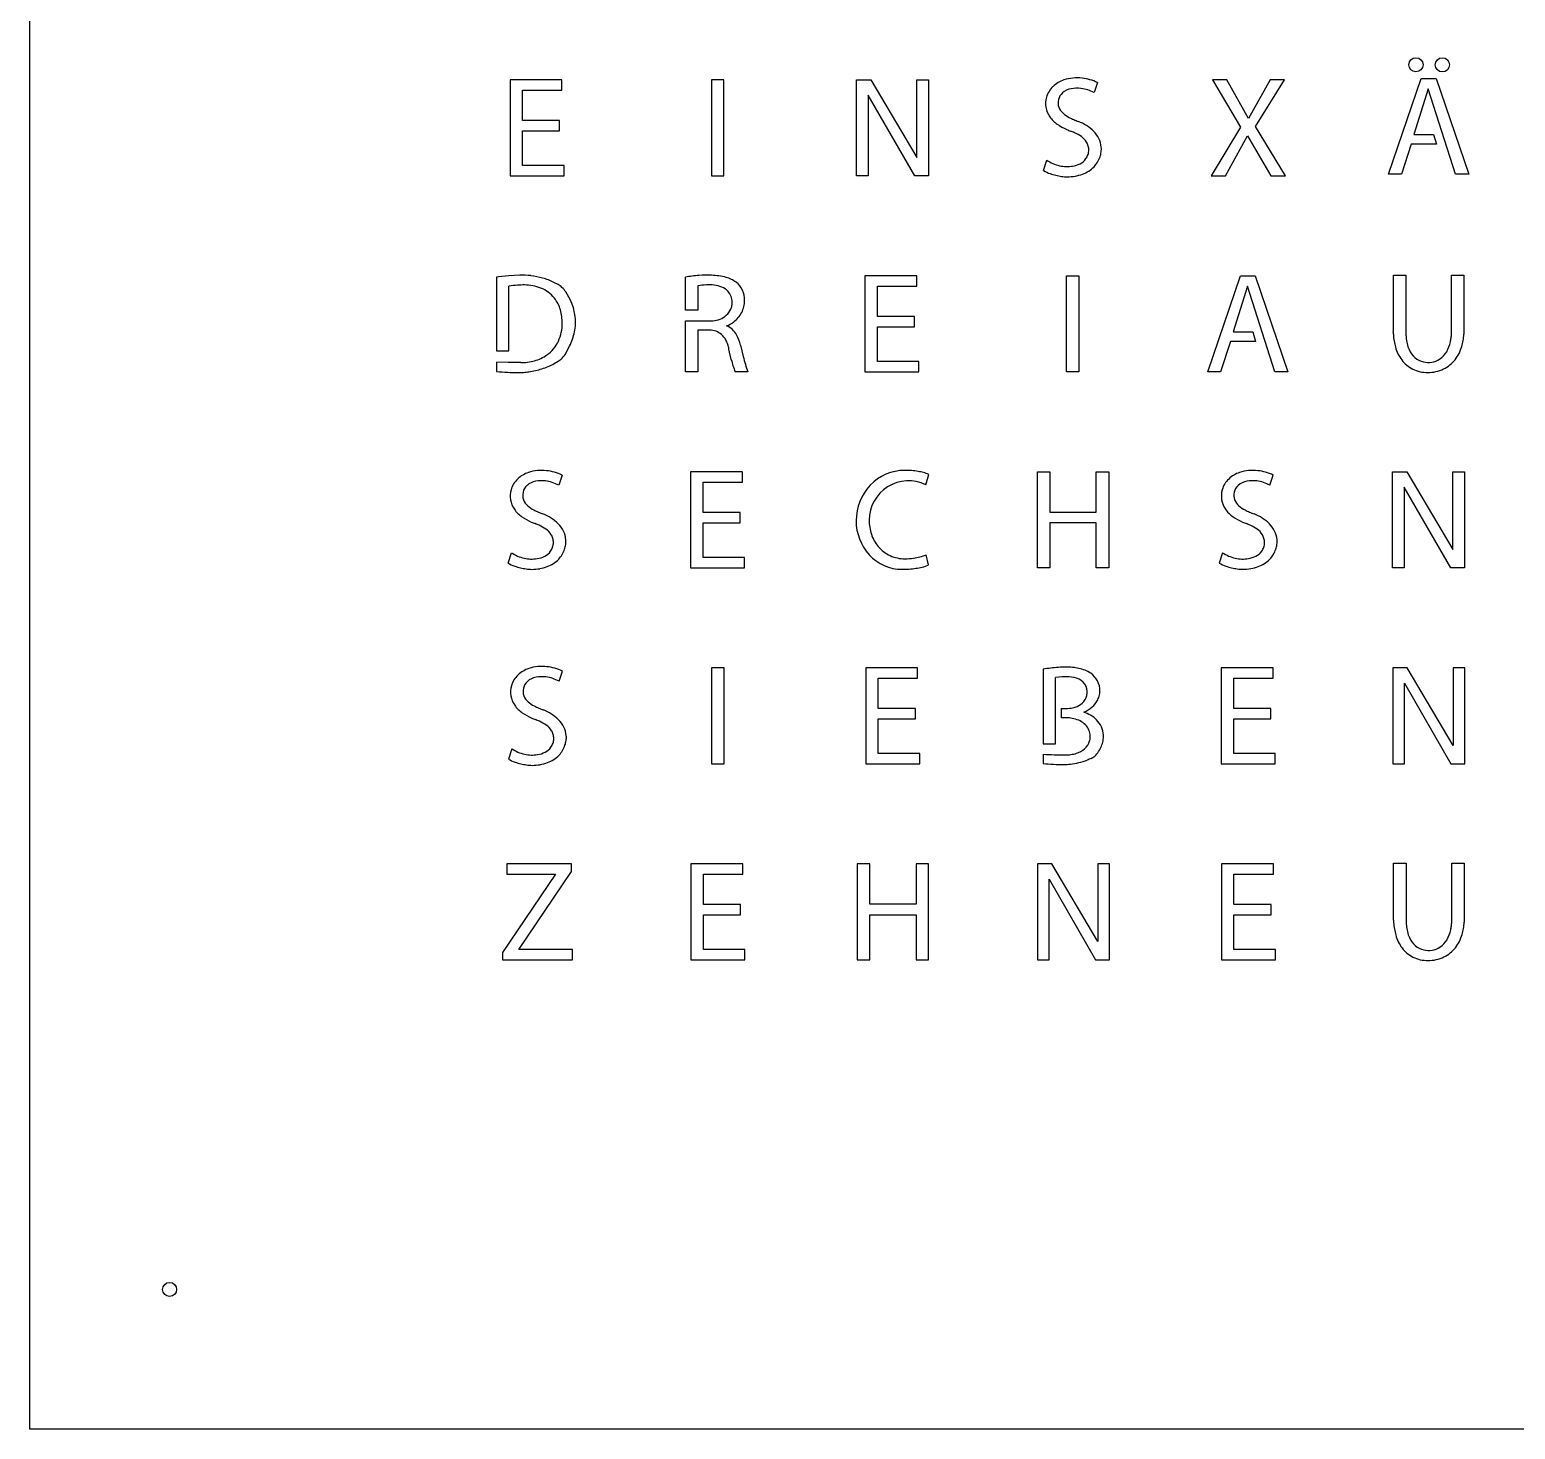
# Model space of a CAD drawing. Extents: x 0 to 500, y 0 to 500.
# Drawn here: x 0 to 265.4, y 0 to 250.1 of the extents above; entities that cross this region are included whole.
import ezdxf

# ---------------------------------------------------------------- set-up
doc = ezdxf.new("R2010")
doc.units = 0
doc.layers.add('3', color=3, linetype='CONTINUOUS')

msp = doc.modelspace()

# ---------------------------------------------------------------- linework, layer by layer
at = {"layer": '3'}
for p, q in [((0, 0), (0, 500)), ((95.09724, 241.13347), (85.82324, 241.13347)), ((85.82324, 241.13347), (85.82324, 224.01247)), ((88.06124, 233.86847), (88.06124, 239.27946)), ((88.06124, 239.27946), (95.09724, 239.27946)), ((95.09724, 239.27946), (95.09724, 241.13347)), ((124.04083, 241.13499), (121.80883, 241.13499)), ((121.80883, 241.13499), (121.80883, 224.01401)), ((124.04083, 224.01401), (124.04083, 241.13499)), ((147.75046, 224.01401), (147.75046, 241.134)), ((147.75046, 241.134), (150.30646, 241.134)), ((150.30646, 241.134), (158.52145, 227.3)), ((158.52145, 241.134), (160.60446, 241.134)), ((158.52145, 227.3), (158.52145, 241.134)), ((160.60446, 241.134), (160.60446, 224.01401)), ((190.78227, 240.66899), (190.17229, 238.86501)), ((211.31519, 241.13499), (216.34419, 232.67599)), ((213.88019, 241.13499), (211.31519, 241.13499)), ((217.7542, 234.22501), (213.88019, 241.13499)), ((221.6552, 241.13499), (217.7542, 234.22501)), ((219.01318, 232.80299), (224.21819, 241.13499)), ((224.21819, 241.13499), (221.6552, 241.13499)), ((242.79201, 224.283), (248.633, 241.405)), ((249.879, 239.547), (247.313, 231.396)), ((248.633, 241.405), (251.27499, 241.405)), ((254.756, 224.283), (249.879, 239.547)), ((251.27499, 241.405), (257.11801, 224.283)), ((149.83446, 238.39799), (149.83446, 224.01401)), ((158.13646, 224.01401), (149.83446, 238.39799)), ((94.68824, 233.86847), (88.06124, 233.86847)), ((94.68824, 232.03947), (94.68824, 233.86847)), ((88.06124, 225.86748), (88.06124, 232.03947)), ((88.06124, 232.03947), (94.68824, 232.03947)), ((216.34419, 232.67599), (211.11218, 224.01401)), ((213.65219, 224.01401), (217.5882, 231.177)), ((217.5882, 231.177), (221.7822, 224.01401)), ((224.34718, 224.01401), (219.01318, 232.80299)), ((247.313, 231.396), (250.836, 231.396)), ((250.836, 231.396), (251.351, 229.668)), ((246.855, 229.668), (245.078, 224.283)), ((251.351, 229.668), (246.855, 229.668)), ((95.47824, 225.86748), (88.06124, 225.86748)), ((95.47824, 224.01247), (95.47824, 225.86748)), ((181.13029, 224.94601), (181.71429, 226.8)), ((85.82324, 224.01247), (95.47824, 224.01247)), ((121.80883, 224.01401), (124.04083, 224.01401)), ((149.83446, 224.01401), (147.75046, 224.01401)), ((160.60446, 224.01401), (158.13646, 224.01401)), ((211.11218, 224.01401), (213.65219, 224.01401)), ((221.7822, 224.01401), (224.34718, 224.01401)), ((245.078, 224.283), (242.79201, 224.283)), ((257.11801, 224.283), (254.756, 224.283)), ((83.75424, 205.92447), (83.41324, 205.86647)), ((83.41324, 205.86647), (83.41324, 192.70447)), ((85.61324, 206.14247), (83.75424, 205.92447)), ((87.57523, 206.25546), (85.61324, 206.14247)), ((94.41423, 204.56248), (93.66524, 204.96347)), ((117.18283, 199.985), (117.18282, 205.883)), ((158.49246, 206.10899), (149.22147, 206.10899)), ((149.22147, 206.10899), (149.22147, 188.98801)), ((158.49246, 204.254), (158.49246, 206.10899)), ((185.2403, 206.10899), (187.47729, 206.10899)), ((185.2403, 188.98801), (185.2403, 206.10899)), ((187.47729, 206.10899), (187.47729, 188.98801)), ((210.4762, 188.989), (216.31718, 206.11099)), ((216.31718, 206.11099), (218.95918, 206.11099)), ((218.95918, 206.11099), (224.80219, 188.989)), ((243.644, 206.248), (245.87801, 206.248)), ((243.64502, 196.59972), (243.644, 206.248)), ((245.87801, 206.248), (245.87801, 195.828)), ((254.032, 195.744), (254.033, 206.248)), ((254.033, 206.248), (256.26801, 206.248)), ((256.26801, 206.248), (256.26398, 195.69049)), ((85.62324, 192.70447), (85.62324, 204.26447)), ((96.35323, 202.30846), (95.79422, 203.24345)), ((119.39283, 204.334), (119.39283, 199.985)), ((151.45647, 198.84399), (151.45647, 204.254)), ((151.45647, 204.254), (158.49246, 204.254)), ((217.56319, 204.25301), (214.99719, 196.10201)), ((222.44019, 188.989), (217.56319, 204.25301)), ((119.39283, 199.985), (117.18283, 199.985)), ((117.18283, 198.084), (122.05583, 198.084)), ((117.18283, 188.991), (117.18283, 198.084)), ((158.08546, 198.84399), (151.45647, 198.84399)), ((151.45647, 190.842), (151.45647, 197.015)), ((151.45647, 197.015), (158.08546, 197.015)), ((158.08546, 197.015), (158.08546, 198.84399)), ((119.39283, 196.407), (119.39283, 188.991)), ((121.47683, 196.407), (119.39283, 196.407)), ((214.53918, 194.37399), (212.76219, 188.989)), ((219.03519, 194.37399), (214.53918, 194.37399)), ((214.99719, 196.10201), (218.52019, 196.10201)), ((218.52019, 196.10201), (219.03519, 194.37399)), ((83.41324, 192.70447), (85.62324, 192.70447)), ((95.87524, 192.42146), (96.46325, 193.57346)), ((125.35484, 191.164), (124.94083, 193.03499)), ((126.99683, 193.76501), (127.48483, 191.688)), ((83.41324, 190.72647), (83.41323, 189.04848)), ((85.50624, 190.65247), (83.41324, 190.72647)), ((87.72703, 190.62347), (86.70723, 190.63747)), ((87.23724, 188.84546), (88.21124, 188.87447)), ((93.71424, 190.44447), (94.44824, 190.87045)), ((119.39283, 188.991), (117.18283, 188.991)), ((128.33484, 188.991), (126.04884, 188.99101)), ((149.22147, 188.98801), (158.87346, 188.98801)), ((158.87346, 190.842), (151.45647, 190.842)), ((158.87346, 188.98801), (158.87346, 190.842)), ((187.47729, 188.98801), (185.2403, 188.98801)), ((212.76219, 188.989), (210.4762, 188.989)), ((224.80219, 188.989), (222.44019, 188.989)), ((95.12224, 170.52245), (94.51223, 168.71848)), ((127.35283, 171.08299), (118.07983, 171.08299)), ((118.07983, 171.08299), (118.07983, 153.961)), ((127.35283, 169.229), (127.35283, 171.08299)), ((160.09846, 168.798), (160.65846, 170.60201)), ((180.05328, 171.08299), (182.28828, 171.08299)), ((180.05328, 153.961), (180.05328, 171.08299)), ((182.28828, 171.08299), (182.28828, 163.91901)), ((190.56929, 171.08299), (192.80429, 171.08299)), ((190.56929, 163.91901), (190.56929, 171.08299)), ((192.80429, 171.08299), (192.80429, 153.961)), ((221.57118, 168.72), (222.18118, 170.52399)), ((243.52, 153.961), (243.52, 171.08099)), ((243.52, 171.08099), (246.076, 171.08099)), ((246.076, 171.08099), (254.291, 157.24699)), ((254.291, 171.08099), (256.37399, 171.08099)), ((254.291, 157.24699), (254.291, 171.08099)), ((256.37399, 171.08099), (256.37399, 153.961)), ((120.31783, 163.817), (120.31783, 169.229)), ((120.31783, 169.229), (127.35283, 169.229)), ((245.604, 168.345), (245.604, 153.961)), ((253.90601, 153.961), (245.604, 168.345)), ((126.94983, 163.817), (120.31783, 163.817)), ((120.31783, 155.815), (120.31783, 161.989)), ((120.31783, 161.989), (126.94983, 161.989)), ((126.94983, 161.989), (126.94983, 163.817)), ((182.28828, 163.91901), (190.56929, 163.91901)), ((182.28828, 161.989), (182.28828, 153.961)), ((190.56929, 161.989), (182.28828, 161.989)), ((190.56929, 153.961), (190.56929, 161.989)), ((85.47023, 154.79948), (86.05424, 156.65347)), ((213.11319, 156.655), (212.52917, 154.80101)), ((118.07983, 153.961), (127.73383, 153.961)), ((127.73383, 155.815), (120.31783, 155.815)), ((127.73383, 153.961), (127.73383, 155.815)), ((160.60745, 154.49503), (160.17548, 156.27299)), ((182.28828, 153.961), (180.05328, 153.961)), ((192.80429, 153.961), (190.56929, 153.961)), ((245.604, 153.961), (243.52, 153.961)), ((256.37399, 153.961), (253.90601, 153.961)), ((94.57623, 133.69247), (95.18624, 135.49646)), ((124.07683, 136.05701), (121.84383, 136.05701)), ((121.84383, 136.05701), (121.84383, 118.936)), ((124.07683, 118.936), (124.07683, 136.05701)), ((158.64445, 136.05701), (149.37346, 136.05701)), ((149.37346, 136.05701), (149.37346, 118.936)), ((158.64445, 134.203), (158.64445, 136.05701)), ((181.06429, 135.815), (181.06429, 122.483)), ((222.16818, 136.05701), (212.89519, 136.05701)), ((212.89519, 136.05701), (212.89519, 118.936)), ((222.16818, 134.203), (222.16818, 136.05701)), ((243.535, 136.056), (243.535, 118.936)), ((246.091, 136.056), (243.535, 136.056)), ((254.306, 122.222), (246.091, 136.056)), ((256.38901, 136.056), (254.306, 136.056)), ((254.306, 136.056), (254.306, 122.222)), ((256.38901, 118.936), (256.38901, 136.056)), ((151.60846, 128.791), (151.60846, 134.203)), ((151.60846, 134.203), (158.64445, 134.203)), ((183.27328, 122.483), (183.2733, 134.341)), ((215.13219, 128.791), (215.13219, 134.203)), ((215.13219, 134.203), (222.16818, 134.203)), ((245.619, 118.936), (245.619, 133.32001)), ((245.619, 133.32001), (253.92101, 118.936)), ((158.23846, 128.791), (151.60846, 128.791)), ((158.23846, 126.963), (158.23846, 128.791)), ((184.2773, 128.804), (184.2773, 127.153)), ((221.76219, 128.791), (215.13219, 128.791)), ((221.76219, 126.963), (221.76219, 128.791)), ((151.60846, 120.789), (151.60846, 126.963)), ((151.60846, 126.963), (158.23846, 126.963)), ((215.13219, 120.789), (215.13219, 126.963)), ((215.13219, 126.963), (221.76219, 126.963)), ((181.06429, 122.483), (183.27328, 122.483)), ((86.11824, 121.62746), (85.53423, 119.77347)), ((159.02547, 120.789), (151.60846, 120.789)), ((159.02547, 118.936), (159.02547, 120.789)), ((181.06429, 120.625), (181.0643, 118.999)), ((222.54919, 120.789), (215.13219, 120.789)), ((222.54919, 118.936), (222.54919, 120.789)), ((121.84383, 118.936), (124.07683, 118.936)), ((149.37346, 118.936), (159.02547, 118.936)), ((212.89519, 118.936), (222.54919, 118.936)), ((243.535, 118.936), (245.619, 118.936)), ((253.92101, 118.936), (256.38901, 118.936)), ((96.82624, 101.02947), (85.26724, 101.02947)), ((85.26724, 101.02947), (85.26724, 99.17447)), ((96.82624, 99.68147), (96.82624, 101.02947)), ((127.41983, 101.031), (118.14883, 101.031)), ((118.14883, 101.031), (118.14883, 83.909)), ((127.41983, 99.176), (127.41983, 101.031)), ((150.07945, 101.031), (147.84447, 101.031)), ((147.84447, 101.031), (147.84447, 83.909)), ((150.07945, 93.868), (150.07945, 101.031)), ((160.59546, 101.031), (158.36046, 101.031)), ((158.36046, 101.031), (158.36046, 93.868)), ((160.59546, 83.909), (160.59546, 101.031)), ((180.06129, 101.031), (180.06129, 83.911)), ((182.61729, 101.031), (180.06129, 101.031)), ((190.83229, 87.197), (182.61729, 101.031)), ((192.91528, 101.031), (190.83229, 101.031)), ((190.83229, 101.031), (190.83229, 87.197)), ((192.91528, 83.911), (192.91528, 101.031)), ((222.20419, 101.031), (212.9332, 101.031)), ((212.9332, 101.031), (212.9332, 83.909)), ((222.20419, 99.176), (222.20419, 101.031)), ((243.69501, 101.17), (245.929, 101.17)), ((243.69601, 91.5217), (243.69501, 101.17)), ((245.929, 101.17), (245.92902, 90.75)), ((254.08299, 90.666), (254.084, 101.17)), ((254.084, 101.17), (256.319, 101.17)), ((256.319, 101.17), (256.315, 90.61251)), ((93.93124, 99.17447), (84.45424, 85.20247)), ((85.26724, 99.17447), (93.93124, 99.17447)), ((87.37524, 85.76047), (96.82624, 99.68147)), ((120.38083, 93.766), (120.38083, 99.176)), ((120.38083, 99.176), (127.41983, 99.176)), ((182.14529, 83.911), (182.14529, 98.295)), ((182.14529, 98.295), (190.4473, 83.911)), ((215.16818, 93.766), (215.16818, 99.176)), ((215.16818, 99.176), (222.20419, 99.176)), ((127.01283, 93.766), (120.38083, 93.766)), ((127.01283, 91.936), (127.01283, 93.766)), ((158.36046, 93.868), (150.07945, 93.868)), ((221.7972, 93.766), (215.16818, 93.766)), ((221.7972, 91.936), (221.7972, 93.766)), ((120.38083, 85.763), (120.38083, 91.936)), ((120.38083, 91.936), (127.01283, 91.936)), ((150.07945, 83.909), (150.07945, 91.936)), ((150.07945, 91.936), (158.36046, 91.936)), ((158.36046, 91.936), (158.36046, 83.909)), ((215.16818, 85.763), (215.16818, 91.936)), ((215.16818, 91.936), (221.7972, 91.936)), ((84.45424, 85.20247), (84.45424, 83.90747)), ((96.95324, 85.76047), (87.37524, 85.76047)), ((96.95324, 83.90747), (96.95324, 85.76047)), ((127.80083, 85.763), (120.38083, 85.763)), ((127.80083, 83.909), (127.80083, 85.763)), ((222.58519, 85.763), (215.16818, 85.763)), ((222.58519, 83.909), (222.58519, 85.763)), ((84.45424, 83.90747), (96.95324, 83.90747)), ((118.14883, 83.909), (127.80083, 83.909)), ((147.84447, 83.909), (150.07945, 83.909)), ((158.36046, 83.909), (160.59546, 83.909)), ((180.06129, 83.911), (182.14529, 83.911)), ((190.4473, 83.911), (192.91528, 83.911)), ((212.9332, 83.909), (222.58519, 83.909)), ((500, 0), (0, 0))]:
    msp.add_line(p, q, dxfattribs=at)
for centre, radius in [((247.686, 243.856), 1.2575), ((252.408, 243.83501), 1.275), ((25, 25), 1.25)]:
    msp.add_circle(centre, radius, dxfattribs=at)
for centre, radius, start, end in [((185.84264, 236.82289), 4.3525, 133.74538, 163.60966), ((186.41628, 236.22498), 5.18, 108.50107, 133.75618), ((186.60077, 236.53275), 3.0875, 100.13509, 132.54904), ((186.94441, 234.64485), 6.8475, 94.76804, 108.49632), ((187.07967, 233.87502), 5.79, 82.53973, 100.17215), ((187.11011, 232.73199), 8.7675, 84.07362, 94.80804), ((186.9351, 232.78908), 6.885, 61.95184, 82.52025), ((187.14165, 233.0842), 8.4125, 64.35947, 84.03961), ((185.45232, 236.93933), 3.945, 163.63243, 190.07819), ((185.85793, 237.01196), 4.3575, 190.08519, 214.10458), ((186.02534, 237.05898), 2.29, 165.79349, 200.71324), ((186.14587, 237.03096), 2.415, 132.59134, 165.85097), ((186.29408, 237.16228), 2.5775, 200.74823, 229.97993), ((186.36414, 237.35315), 4.9675, 214.08926, 236.16534), ((188.85406, 240.20607), 6.555, 229.95236, 241.66985), ((190.40396, 243.10661), 9.845, 241.74083, 246.91536), ((195.86113, 255.87721), 23.7325, 246.88406, 249.03305), ((184.54167, 226.34334), 7.8975, 45.22083, 69.01944), ((190.58759, 243.64903), 12.5475, 236.15318, 244.98993), ((188.91222, 240.07707), 8.6025, 245.04407, 250.08926), ((183.07042, 223.95743), 8.5425, 64.97945, 70.0694), ((182.94823, 223.69557), 8.83, 55.8847, 64.9796), ((186.1368, 228.40761), 3.1425, 30.62415, 55.83102), ((186.80608, 228.62642), 4.6825, 6.08866, 45.21088), ((186.39967, 228.5591), 2.8375, 15.75961, 30.69582), ((186.77744, 228.60089), 2.455, -19.09042, 0), ((186.53839, 228.59921), 2.695, 0.01785, 15.7398), ((188.28925, 228.7818), 3.19, -9.34042, 6.13916), ((185.59892, 232.67516), 7.0425, 236.52748, 256.90619), ((185.35306, 231.62202), 5.9625, 256.91473, 279.50247), ((185.53842, 230.52936), 4.8525, 279.47375, 296.1604), ((186.45323, 228.66495), 2.7775, 296.17883, 324.94373), ((186.32016, 228.75475), 2.9375, 325.00082, 340.99081), ((186.78357, 228.82346), 4.6525, 301.60657, 316.70969), ((186.59813, 228.99875), 4.9075, 316.70456, 328.96356), ((186.9328, 228.79597), 4.515, 328.97873, 342.29767), ((185.56577, 229.23628), 5.9525, 342.26126, 350.59763), ((184.13997, 229.83914), 5.745, 238.40509, 251.44864), ((185.84132, 234.89622), 11.08, 251.42787, 256.97604), ((186.55287, 237.97839), 14.2425, 256.98148, 261.13678), ((185.38228, 230.50232), 6.6775, 261.17737, 270.01062), ((185.38475, 232.03297), 8.2075, 270, 279.76904), ((185.5898, 230.8492), 7.005, 279.75909, 291.18329), ((185.68053, 230.62604), 6.765, 291.14975, 301.56186), ((88.21356, 189.31349), 15.1725, 93.98813, 99.82918), ((88.3862, 186.94424), 17.55, 90, 94.01242), ((88.0333, 195.66138), 10.605, 81.89552, 92.47583), ((88.37903, 196.39053), 8.1025, 68.49637, 89.97453), ((86.87946, 187.59433), 18.7525, 75.26202, 81.88014), ((89.08128, 195.95114), 10.11, 63.04065, 75.28134), ((92.56001, 201.26392), 3.785, 47.85266, 60.65845), ((121.25052, 184.18063), 22.08, 94.36023, 100.61583), ((121.66402, 191.73903), 12.7975, 93.36945, 100.22203), ((120.99354, 187.54002), 18.71, 87.41075, 94.35768), ((121.3285, 197.41904), 7.1075, 82.11348, 93.36052), ((121.11034, 189.90305), 16.345, 82.81807, 87.44557), ((121.47957, 198.50932), 6.0075, 68.74063, 82.11388), ((122.13731, 198.08382), 8.1, 73.46359, 82.79079), ((122.54791, 199.47916), 6.645, 64.87337, 73.43321), ((123.40455, 201.30643), 4.6275, 52.6067, 64.86938), ((123.99448, 202.0732), 3.66, 23.74475, 52.65443), ((89.23849, 198.56955), 5.76, 38.58775, 68.50526), ((89.07731, 198.44434), 5.965, 15.49164, 38.56224), ((92.41132, 201.10249), 4.0025, 32.32882, 47.82518), ((89.39007, 198.37639), 7.9975, 16.14833, 29.45322), ((122.62916, 201.46178), 2.84, 40.90874, 68.75732), ((122.28808, 201.16658), 3.29, 23.12928, 40.90417), ((123.00074, 201.47144), 2.515, 0.02086, 23.11988), ((122.97013, 201.74025), 4.755, 333.11264, 359.99026), ((123.23193, 201.73863), 4.4925, 0, 23.73441), ((86.27216, 197.66475), 8.875, 0, 15.50464), ((84.76545, 197.04466), 12.81, 7.79728, 16.11684), ((121.73855, 202.24989), 4.1775, 274.35535, 310.60663), ((122.49585, 201.36705), 3.015, 310.60034, 337.04004), ((122.58579, 201.32895), 2.9175, 337.03998, 349.9122), ((121.78504, 201.47328), 3.73, -10.11612, 0), ((122.8852, 201.78127), 4.85, 306.76999, 333.13422), ((87.34898, 197.66125), 7.8, -24.15723, 0.01255), ((89.99926, 197.75824), 7.5275, -12.59076, 7.82076), ((122.98421, 193.69957), 3.8075, 29.22529, 66.12181), ((122.33788, 202.51508), 5.765, 292.30637, 306.76166), ((219.76682, 196.59981), 23.8775, -1.28577, 0), ((88.96025, 196.93947), 6.0325, 305.02527, 335.83499), ((85.7869, 198.69977), 11.8425, 334.35175, 347.4061), ((121.56256, 193.32109), 3.0875, 48.15977, 91.59135), ((121.2738, 192.99803), 3.52, 27.8016, 48.16583), ((119.95479, 192.30453), 5.01, 18.04926, 27.78149), ((116.93224, 191.31308), 8.1925, 12.1343, 18.09245), ((120.43355, 192.27364), 6.73, 12.80198, 29.21742), ((248.94592, 195.95082), 5.3075, 178.77814, 183.55162), ((254.88544, 196.39224), 11.265, 183.9211, 189.80016), ((255.10312, 196.43079), 11.485, 189.80478, 195.21849), ((251.9417, 196.00159), 6.065, 181.63974, 184.59143), ((265.8317, 197.04695), 19.995, 184.39119, 185.48985), ((255.36694, 196.03976), 9.4825, 185.48132, 192.34796), ((251.79251, 195.25531), 5.8225, 192.32906, 203.48367), ((247.99084, 195.51955), 5.97, 330.47269, 348.6156), ((238.16739, 197.48616), 15.99, 348.65552, 351.19614), ((248.4689, 195.89359), 5.565, 351.16666, 358.45978), ((245.27039, 196.53943), 11.0275, 344.04044, 349.66052), ((245.63356, 196.46999), 10.66, 349.67737, 355.80618), ((88.31197, 197.86578), 7.165, 285.18219, 305.01913), ((92.4576, 194.05536), 3.755, 302.00641, 314.91104), ((91.97176, 194.53677), 4.44, 314.96506, 331.54651), ((138.37579, 194.12524), 13.3525, 192.81233, 202.61195), ((148.11992, 196.70901), 21.2375, 193.67567, 201.31038), ((250.77298, 195.25497), 6.9975, 195.23557, 216.46368), ((250.07607, 194.51228), 3.9525, 203.51988, 228.9415), ((249.80241, 194.19579), 3.535, 228.91652, 257.2424), ((249.87013, 194.48129), 3.8275, 279.68365, 302.16623), ((249.90106, 194.44009), 3.7775, 302.10178, 330.4397), ((250.10892, 194.69415), 5.7825, 295.8916, 322.1503), ((249.17665, 195.42322), 6.965, 322.12024, 344.03323), ((87.43004, 227.7113), 38.87, 264.06863, 267.00525), ((87.23729, 224.05853), 35.2125, 267.00793, 270), ((85.61001, 150.87375), 39.78, 88.4194, 90.14947), ((87.72702, 200.02151), 9.3975, 269.99994, 285.18198), ((87.65114, 198.50317), 9.645, 273.3291, 279.17026), ((86.42564, 206.00816), 17.25, 279.216, 287.15771), ((87.86282, 201.37209), 12.395, 287.13196, 298.16776), ((249.48656, 194.30537), 5.4, 216.47258, 243.77785), ((249.67494, 194.68704), 5.825, 243.77434, 257.47723), ((249.79674, 195.23288), 6.385, 257.47232, 269.99097), ((249.87151, 194.49496), 3.84, 257.22272, 279.62918), ((249.79466, 195.52487), 6.675, 269.99988, 282.60913), ((249.87265, 195.18726), 6.33, 282.58737, 295.86652), ((90.75627, 166.07845), 5.18, 108.50163, 133.75659), ((91.28436, 164.49832), 6.8475, 94.76797, 108.49632), ((91.44997, 162.58546), 8.7675, 84.07307, 94.8075), ((91.48161, 162.93765), 8.4125, 64.35947, 84.03972), ((156.34985, 162.86172), 8.5025, 90, 136.64496), ((156.35634, 155.23004), 16.1325, 85.71964, 90.01154), ((156.64334, 159.10664), 12.245, 80.04431, 85.70496), ((156.36139, 157.49886), 13.8775, 76.09084, 80.04538), ((158.68466, 166.88628), 4.2075, 62.02269, 76.07135), ((217.8152, 166.08), 5.18, 108.5015, 133.75665), ((218.34331, 164.49985), 6.8475, 94.76804, 108.49632), ((218.509, 162.58699), 8.7675, 84.07362, 94.80804), ((218.54056, 162.93919), 8.4125, 64.35947, 84.03972), ((89.79226, 166.79279), 3.945, 163.63222, 190.07816), ((90.18256, 166.67633), 4.3525, 133.74495, 163.60922), ((90.36529, 166.91249), 2.29, 165.7951, 200.71437), ((90.4858, 166.88441), 2.415, 132.59109, 165.85101), ((90.9407, 166.38622), 3.0875, 100.13495, 132.54904), ((91.41965, 163.72849), 5.79, 82.54028, 100.17267), ((91.27502, 162.64256), 6.885, 61.95155, 82.52007), ((156.87346, 162.36794), 9.22, 136.6476, 180.00009), ((157.03528, 162.4529), 7.045, 64.23044, 180.00832), ((216.85121, 166.79434), 3.945, 163.63243, 190.0784), ((217.24152, 166.67784), 4.3525, 133.74481, 163.60884), ((217.42424, 166.914), 2.29, 165.79395, 200.71359), ((217.54474, 166.88593), 2.415, 132.59032, 165.84982), ((217.99969, 166.38776), 3.0875, 100.13564, 132.54964), ((218.47856, 163.73003), 5.79, 82.53973, 100.17215), ((218.33397, 162.64409), 6.885, 61.95155, 82.51999), ((90.19786, 166.86542), 4.3575, 190.08519, 214.10458), ((90.63403, 167.01575), 2.5775, 200.74823, 229.97993), ((93.19401, 170.05954), 6.555, 229.95241, 241.66989), ((217.25684, 166.86694), 4.3575, 190.08496, 214.10419), ((217.69298, 167.01726), 2.5775, 200.7476, 229.97971), ((220.25296, 170.06107), 6.555, 229.95236, 241.66985), ((90.70403, 167.20667), 4.9675, 214.0901, 236.16615), ((94.9276, 173.50246), 12.5475, 236.1528, 244.98958), ((93.25208, 169.93057), 8.6025, 245.04474, 250.08981), ((94.74383, 172.96013), 9.845, 241.74139, 246.91603), ((100.20082, 185.7308), 23.7325, 246.8848, 249.03377), ((88.88158, 156.19684), 7.8975, 45.22047, 69.01904), ((156.71751, 162.3679), 9.065, 180, 222.23181), ((158.06273, 162.45151), 8.0725, 179.99741, 198.04285), ((217.76297, 167.20819), 4.9675, 214.09, 236.16612), ((221.98656, 173.504), 12.5475, 236.15277, 244.98955), ((220.31111, 169.93207), 8.6025, 245.04407, 250.08926), ((221.8026, 172.96173), 9.845, 241.74249, 246.91714), ((227.26019, 185.73216), 23.7325, 246.8837, 249.03265), ((215.94058, 156.19835), 7.8975, 45.22083, 69.01944), ((87.41043, 153.81087), 8.5425, 64.9799, 70.06995), ((87.28822, 153.54901), 8.83, 55.88493, 64.9799), ((90.4767, 158.26111), 3.1425, 30.62346, 55.82979), ((90.73967, 158.41245), 2.8375, 15.76253, 30.69873), ((91.14603, 158.47989), 4.6825, 6.08885, 45.21088), ((156.65982, 161.99622), 6.5975, 198.05688, 220.04399), ((214.46945, 153.81235), 8.5425, 64.98053, 70.07043), ((214.34712, 153.5506), 8.83, 55.88464, 64.97955), ((217.53568, 158.2626), 3.1425, 30.62424, 55.83095), ((217.7986, 158.41411), 2.8375, 15.75978, 30.69614), ((218.20497, 158.48143), 4.6825, 6.08864, 45.21075), ((89.9389, 162.52861), 7.0425, 236.52715, 256.90582), ((90.79319, 158.51843), 2.7775, 296.17853, 324.94312), ((90.66011, 158.60822), 2.9375, 325.00058, 340.99051), ((91.11738, 158.4543), 2.455, -19.08936, 0), ((90.87834, 158.45274), 2.695, 0.01655, 15.73886), ((91.27277, 158.64949), 4.515, 328.97803, 342.29684), ((89.9057, 159.08969), 5.9525, 342.26175, 350.59808), ((92.6292, 158.63527), 3.19, -9.3407, 6.13945), ((156.25618, 161.65623), 6.07, 220.03851, 245.52809), ((216.99782, 162.53015), 7.0425, 236.52748, 256.90619), ((217.85216, 158.51997), 2.7775, 296.17841, 324.94302), ((217.71904, 158.60971), 2.9375, 325.00165, 340.99146), ((218.17633, 158.45589), 2.455, -19.09042, 0), ((217.93729, 158.45422), 2.695, 0.01752, 15.7398), ((218.3317, 158.65097), 4.515, 328.979, 342.29749), ((216.96465, 159.09125), 5.9525, 342.26144, 350.59793), ((219.68816, 158.63686), 3.19, -9.34155, 6.13834), ((88.47993, 159.6926), 5.745, 238.40474, 251.44849), ((90.1813, 164.74968), 11.08, 251.4278, 256.97595), ((90.89286, 167.83186), 14.2425, 256.98138, 261.1366), ((89.69299, 161.47548), 5.9625, 256.91473, 279.50247), ((89.87833, 160.38281), 4.8525, 279.47403, 296.16089), ((89.92971, 160.70265), 7.005, 279.7594, 291.18372), ((90.02041, 160.47948), 6.765, 291.15051, 301.56238), ((91.12356, 158.67696), 4.6525, 301.6058, 316.70917), ((90.93803, 158.85219), 4.9075, 316.70526, 328.96411), ((155.85977, 161.59029), 7.9075, 222.2372, 270), ((156.36478, 161.89392), 6.3325, 245.52466, 269.99988), ((156.36594, 165.92525), 10.3625, 269.9968, 278.54324), ((156.2782, 166.49596), 10.94, 278.55365, 290.86823), ((155.24977, 173.98254), 20.3525, 278.77481, 281.95197), ((158.58939, 158.19199), 4.2125, 281.99109, 298.62888), ((215.53882, 159.69414), 5.745, 238.40533, 251.44907), ((217.24036, 164.75117), 11.08, 251.42712, 256.97531), ((217.95157, 167.83344), 14.2425, 256.9823, 261.1376), ((216.75195, 161.47702), 5.9625, 256.91473, 279.50247), ((216.93729, 160.38435), 4.8525, 279.47412, 296.16098), ((216.98871, 160.70419), 7.005, 279.75909, 291.18329), ((217.07928, 160.48097), 6.765, 291.15112, 301.56308), ((218.18248, 158.67848), 4.6525, 301.60614, 316.70941), ((217.99706, 158.85381), 4.9075, 316.70392, 328.96301), ((89.72212, 160.35577), 6.6775, 261.17822, 270.01105), ((89.72478, 161.88644), 8.2075, 270, 279.76843), ((155.86154, 171.06522), 17.3825, 270, 274.1236), ((156.00996, 168.98698), 15.2975, 274.12885, 278.81522), ((216.78117, 160.35732), 6.6775, 261.17737, 270.01062), ((216.78366, 161.88797), 8.2075, 270, 279.76904), ((90.82027, 131.05244), 5.18, 108.50163, 133.75659), ((91.34836, 129.47232), 6.8475, 94.76797, 108.49632), ((91.51406, 127.55946), 8.7675, 84.07362, 94.80804), ((91.54561, 127.91166), 8.4125, 64.35944, 84.03967), ((185.19771, 113.61204), 22.585, 93.55508, 100.54576), ((185.15761, 114.14038), 22.055, 89.99995, 93.53622), ((185.16928, 123.88872), 12.3075, 84.68005, 90.0265), ((185.33517, 125.66129), 10.525, 78.44685, 84.68457), ((186.06544, 129.27667), 6.8375, 68.67239, 78.37477), ((186.68721, 130.84746), 5.1475, 55.88976, 68.76019), ((89.85626, 131.7668), 3.945, 163.63243, 190.0784), ((90.24656, 131.65033), 4.3525, 133.74487, 163.60919), ((90.54981, 131.85843), 2.415, 132.59148, 165.85136), ((91.0047, 131.36021), 3.0875, 100.13495, 132.54904), ((91.48367, 128.70248), 5.79, 82.54028, 100.17274), ((91.33901, 127.61656), 6.885, 61.95149, 82.51993), ((185.13948, 123.07103), 11.4225, 87.21619, 99.40222), ((185.4669, 129.82533), 4.66, 64.25893, 87.20384), ((186.37051, 131.70081), 2.58, 23.37069, 64.24593), ((186.40334, 131.71361), 2.545, -49.93576, 23.39924), ((187.50375, 132.05862), 3.6875, 26.86532, 55.84096), ((187.23659, 131.92181), 3.9875, -0.00021, 26.8842), ((90.26188, 131.83939), 4.3575, 190.08478, 214.10406), ((90.42929, 131.88646), 2.29, 165.79431, 200.71359), ((90.69803, 131.98975), 2.5775, 200.74823, 229.97993), ((187.29457, 132.0601), 3.915, 310.86237, 330.92352), ((186.68207, 132.40384), 4.6175, 330.88937, 342.43921), ((188.19843, 131.92389), 3.025, 342.44058, 359.98007), ((90.76804, 132.18066), 4.9675, 214.09006, 236.16608), ((94.9916, 138.47646), 12.5475, 236.1528, 244.98958), ((93.258, 135.03355), 6.555, 229.95255, 241.67007), ((94.80788, 137.9341), 9.845, 241.74103, 246.91559), ((100.26467, 150.70485), 23.7325, 246.88515, 249.03415), ((88.9456, 121.17083), 7.8975, 45.22064, 69.01921), ((184.65788, 142.03914), 13.24, 268.35287, 274.95398), ((185.44597, 132.95016), 4.1175, 274.95041, 289.1293), ((185.50204, 132.79144), 3.95, 289.1153, 310.00671), ((187.01306, 123.28714), 5.0125, 44.22932, 74.80196), ((185.75119, 133.84697), 6.275, 294.23795, 310.84579), ((93.31623, 134.90451), 8.6025, 245.04361, 250.0887), ((87.47457, 118.7848), 8.5425, 64.98097, 70.07098), ((87.35229, 118.52298), 8.83, 55.88556, 64.98048), ((90.54069, 123.23512), 3.1425, 30.62308, 55.82968), ((90.80366, 123.38651), 2.8375, 15.7613, 30.69743), ((91.21002, 123.45391), 4.6825, 6.08857, 45.21068), ((184.82291, 119.15107), 8.02, 79.72684, 93.90065), ((185.19614, 121.21202), 5.925, 67.8829, 79.72386), ((186.12833, 123.50597), 3.45, 29.52317, 67.88165), ((186.66536, 123.80943), 2.8325, -16.39038, 29.53476), ((187.21028, 123.48001), 4.7375, 25.77519, 44.22157), ((187.96429, 123.84397), 3.9, 3.45492, 25.77706), ((90.72411, 123.58221), 2.9375, 325.0007, 340.99066), ((91.18138, 123.42832), 2.455, -19.0899, 0), ((90.94234, 123.42672), 2.695, 0.01704, 15.73933), ((91.33677, 123.62348), 4.515, 328.97818, 342.29706), ((89.96971, 124.06376), 5.9525, 342.26114, 350.59741), ((92.6932, 123.60923), 3.19, -9.34, 6.14013), ((186.59784, 123.83083), 2.905, 310.53958, 343.58044), ((186.08151, 124.26025), 5.825, 337.8302, 348.02951), ((188.03535, 123.84915), 3.83, -12.01666, 3.44162), ((88.54389, 124.6666), 5.745, 238.40524, 251.44888), ((90.00284, 127.50262), 7.0425, 236.52771, 256.90643), ((89.75704, 126.44948), 5.9625, 256.91434, 279.50211), ((89.94231, 125.35681), 4.8525, 279.47446, 296.16125), ((90.85719, 123.49244), 2.7775, 296.17853, 324.9429), ((90.08443, 125.45348), 6.765, 291.1503, 301.56223), ((91.18758, 123.65096), 4.6525, 301.60553, 316.7088), ((91.00201, 123.82614), 4.9075, 316.70575, 328.96475), ((184.99074, 196.15025), 75.62749, 267.02396, 270.00256), ((184.99509, 128.7832), 8.26, 269.99323, 277.08063), ((185.31969, 126.14687), 5.605, 277.10974, 287.55847), ((185.73296, 124.83826), 4.2325, 287.56885, 310.57312), ((185.99706, 126.41217), 7.425, 281.42212, 293.09543), ((207.59656, 75.74195), 47.65749, 112.14194, 113.08614), ((188.8275, 121.86511), 2.1375, 292.16769, 312.94678), ((187.18419, 123.62886), 4.55, 312.96198, 326.45184), ((186.46057, 124.10944), 5.4175, 326.44519, 337.7944), ((90.24529, 129.72366), 11.08, 251.42776, 256.97592), ((90.95659, 132.80591), 14.2425, 256.98239, 261.13773), ((89.78627, 125.32978), 6.6775, 261.17697, 270.01022), ((89.78876, 126.86044), 8.2075, 270, 279.76871), ((89.99377, 125.67666), 7.005, 279.75903, 291.18323), ((184.32933, 145.49074), 26.6925, 262.97388, 270.92084), ((184.57681, 129.81659), 11.015, 270.94397, 277.26724), ((183.35165, 139.50075), 20.7775, 277.24054, 281.4249), ((219.81781, 91.5218), 23.8775, 358.71426, 359.99997), ((248.9969, 90.873), 5.3075, 178.78011, 183.55354), ((254.93645, 91.31409), 11.265, 183.92029, 189.79938), ((251.99272, 90.9233), 6.065, 181.63707, 184.58867), ((265.88269, 91.96892), 19.995, 184.39107, 185.48976), ((248.5199, 90.81557), 5.565, 351.16672, 358.45987), ((245.68457, 91.39198), 10.66, 349.67743, 355.8063), ((255.15411, 91.35278), 11.485, 189.80475, 195.21844), ((250.82399, 90.17698), 6.9975, 195.23558, 216.46367), ((255.41795, 90.96178), 9.4825, 185.48146, 192.34799), ((251.84352, 90.17729), 5.8225, 192.32872, 203.48347), ((250.12704, 89.4343), 3.9525, 203.52017, 228.94174), ((248.04184, 90.44155), 5.97, 330.47263, 348.61554), ((238.21837, 92.40813), 15.99, 348.65561, 351.19623), ((249.22766, 90.34523), 6.965, 322.12024, 344.03323), ((245.32144, 91.4616), 11.0275, 344.03955, 349.65964), ((249.53755, 89.22736), 5.4, 216.47252, 243.77782), ((249.85339, 89.11779), 3.535, 228.9167, 257.24261), ((249.92252, 89.41697), 3.84, 257.22247, 279.62894), ((249.92119, 89.4033), 3.8275, 279.68277, 302.16577), ((249.95204, 89.36207), 3.7775, 302.10254, 330.44012), ((250.15993, 89.61617), 5.7825, 295.89142, 322.1503), ((249.72588, 89.60907), 5.825, 243.77501, 257.47784), ((249.84781, 90.15487), 6.385, 257.47162, 269.99054), ((249.8457, 90.44689), 6.675, 270, 282.60883), ((249.92357, 90.10922), 6.33, 282.58823, 295.86728)]:
    msp.add_arc(centre, radius, start, end, dxfattribs=at)

doc.saveas('drawing.dxf')
